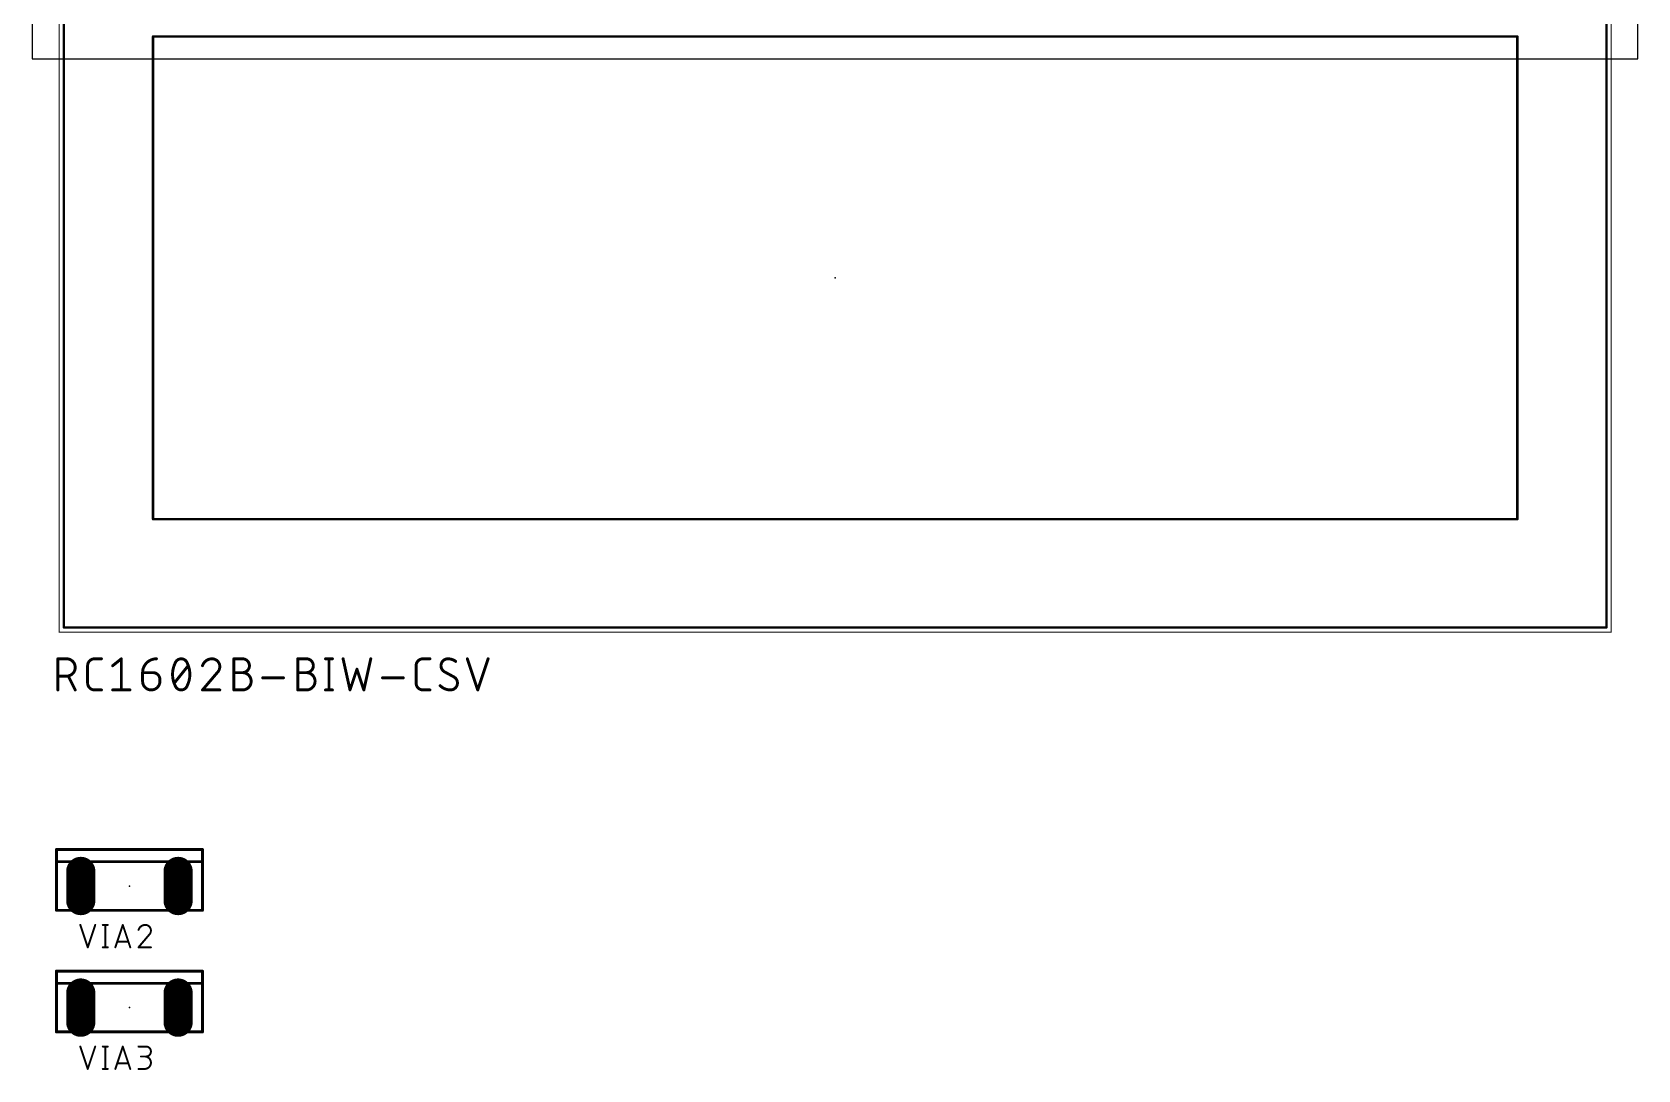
# Model space of a CAD drawing. Extents: x 0 to 84, y -53 to 109.
# Drawn here: x 0 to 83.8, y -52.8 to 1.4 of the extents above; entities that cross this region are included whole.
import ezdxf

# ---------------------------------------------------------------- set-up
doc = ezdxf.new("R2010")
doc.units = 0
for name, color, linetype in [('17', 110, 'CONTINUOUS'), ('20', 31, 'CONTINUOUS'), ('21', 253, 'CONTINUOUS'), ('23', 53, 'CONTINUOUS'), ('25', 253, 'CONTINUOUS'), ('27', 253, 'CONTINUOUS'), ('39', 12, 'CONTINUOUS'), ('51', 253, 'CONTINUOUS')]:
    doc.layers.add(name, color=color, linetype=linetype)

# ---------------------------------------------------------------- blocks, each defined once
blk = doc.blocks.new('RECT')
blk.add_solid([(-0.5, -0.5), (0.5, -0.5), (-0.5, 0.5), (0.5, 0.5)])
blk = doc.blocks.new('LONGP100')
at = {"const_width": 1}
blk.add_lwpolyline([(-0.5, 0), (0.5, 0)], dxfattribs=at)
at = {"const_width": 0.5}
for points in [[(-0.5, 0.25, 1), (-0.5, -0.25)], [(0.5, -0.25, 1), (0.5, 0.25)]]:
    blk.add_lwpolyline(points, format="xyb", dxfattribs=at)

msp = doc.modelspace()

# ---------------------------------------------------------------- linework, layer by layer
at = {"layer": '20'}
for p, q in [((0, 102.54), (0, 0)), ((83.8, 0), (83.8, 102.54)), ((0, 0), (83.8, 0))]:
    msp.add_line(p, q, dxfattribs=at)
at = {"layer": '21'}
for points, const_width in [([(1.66, 2.37), (1.66, -25.23)], 0.127), ([(82.16, 2.37), (82.16, -25.23)], 0.127), ([(6.11, -29.68), (77.71, -29.68)], 0.127), ([(1.27, -41.91), (1.27, -41.275)], 0.1524), ([(8.89, -41.275), (1.27, -41.275)], 0.1524), ([(1.27, -44.45), (1.27, -41.91)], 0.1524), ([(8.89, -41.91), (1.27, -41.91)], 0.1524), ([(8.89, -41.275), (8.89, -41.91)], 0.1524), ([(8.89, -41.91), (8.89, -44.45)], 0.1524), ([(1.27, -44.45), (8.89, -44.45)], 0.1524), ([(1.27, -48.26), (1.27, -47.625)], 0.1524), ([(8.89, -47.625), (1.27, -47.625)], 0.1524), ([(8.89, -47.625), (8.89, -48.26)], 0.1524), ([(1.27, -50.8), (1.27, -48.26)], 0.1524), ([(8.89, -48.26), (1.27, -48.26)], 0.1524), ([(8.89, -48.26), (8.89, -50.8)], 0.1524), ([(1.27, -50.8), (8.89, -50.8)], 0.1524)]:
    msp.add_lwpolyline(points, dxfattribs=dict(at, const_width=const_width))
for points, const_width in [([(1.6283, -25.23, 1), (1.6918, -25.23)], 0.0635), ([(82.1283, -25.23, 1), (82.1918, -25.23)], 0.0635), ([(6.11, -29.6483, 1), (6.11, -29.7117)], 0.0635), ([(77.71, -29.7117, 1), (77.71, -29.6483)], 0.0635), ([(1.3081, -41.275, 1), (1.2319, -41.275)], 0.0762), ([(1.27, -41.2369, 1), (1.27, -41.3131)], 0.0762), ([(1.3081, -41.91, 1), (1.2319, -41.91)], 0.0762), ([(1.27, -41.8719, 1), (1.27, -41.9481)], 0.0762), ([(1.2319, -41.91, 1), (1.3081, -41.91)], 0.0762), ([(8.9281, -41.275, 1), (8.8519, -41.275)], 0.0762), ([(8.9281, -41.91, 1), (8.8519, -41.91)], 0.0762), ([(8.8519, -41.91, 1), (8.9281, -41.91)], 0.0762), ([(8.89, -41.3131, 1), (8.89, -41.2369)], 0.0762), ([(8.89, -41.9481, 1), (8.89, -41.8719)], 0.0762), ([(1.27, -44.4119, 1), (1.27, -44.4881)], 0.0762), ([(1.2319, -44.45, 1), (1.3081, -44.45)], 0.0762), ([(8.8519, -44.45, 1), (8.9281, -44.45)], 0.0762), ([(8.89, -44.4881, 1), (8.89, -44.4119)], 0.0762), ([(1.3081, -47.625, 1), (1.2319, -47.625)], 0.0762), ([(1.27, -47.5869, 1), (1.27, -47.6631)], 0.0762), ([(8.9281, -47.625, 1), (8.8519, -47.625)], 0.0762), ([(8.89, -47.6631, 1), (8.89, -47.5869)], 0.0762), ([(1.3081, -48.26, 1), (1.2319, -48.26)], 0.0762), ([(1.27, -48.2219, 1), (1.27, -48.2981)], 0.0762), ([(1.2319, -48.26, 1), (1.3081, -48.26)], 0.0762), ([(8.9281, -48.26, 1), (8.8519, -48.26)], 0.0762), ([(8.8519, -48.26, 1), (8.9281, -48.26)], 0.0762), ([(8.89, -48.2981, 1), (8.89, -48.2219)], 0.0762), ([(1.27, -50.7619, 1), (1.27, -50.8381)], 0.0762), ([(1.2319, -50.8, 1), (1.3081, -50.8)], 0.0762), ([(8.8519, -50.8, 1), (8.9281, -50.8)], 0.0762), ([(8.89, -50.8381, 1), (8.89, -50.7619)], 0.0762)]:
    msp.add_lwpolyline(points, format="xyb", dxfattribs=dict(at, const_width=const_width))
at = {"layer": '23'}
for p in [(41.91, -11.43), (5.08, -43.18), (5.08, -49.53)]:
    msp.add_point(p, dxfattribs=at)
at = {"layer": '25', "const_width": 0.1016}
for points in [[(2.5146, -45.212), (2.9041, -46.3804)], [(2.9041, -46.3804), (3.2935, -45.212)], [(3.6886, -45.212), (3.9483, -45.212)], [(3.8185, -45.212), (3.8185, -46.3804)], [(4.3434, -46.3804), (4.7329, -45.212)], [(4.7329, -45.212), (5.1223, -46.3804)], [(5.025, -46.0883), (4.4408, -46.0883)], [(6.1031, -45.7313), (5.5513, -46.3804)], [(3.6886, -46.3804), (3.9483, -46.3804)], [(5.5513, -46.3804), (6.2004, -46.3804)], [(2.5146, -51.562), (2.9041, -52.7304)], [(2.9041, -52.7304), (3.2935, -51.562)], [(3.6886, -51.562), (3.9483, -51.562)], [(3.8185, -51.562), (3.8185, -52.7304)], [(4.3434, -52.7304), (4.7329, -51.562)], [(4.7329, -51.562), (5.1223, -52.7304)], [(5.5513, -51.562), (5.9408, -51.562)], [(3.6886, -52.7304), (3.9483, -52.7304)], [(5.025, -52.4383), (4.4408, -52.4383)], [(5.5513, -52.7304), (5.8759, -52.7304)], [(5.9408, -52.0813), (5.6811, -52.0813)]]:
    msp.add_lwpolyline(points, dxfattribs=at)
at = {"layer": '25'}
for points, const_width in [([(2.5387, -45.204, 1), (2.4905, -45.22)], 0.0508), ([(3.3176, -45.22, 1), (3.2694, -45.204)], 0.0508), ([(3.6886, -45.1866, 1), (3.6886, -45.2374)], 0.0508), ([(3.8439, -45.212, 1), (3.7931, -45.212)], 0.0508), ([(3.9483, -45.2374, 1), (3.9483, -45.1866)], 0.0508), ([(4.757, -45.204, 1), (4.7088, -45.22)], 0.0508), ([(4.757, -45.22, 1), (4.7088, -45.204)], 0.0508), ([(5.9083, -45.212, 0.3252), (5.5513, -45.4716)], 0.1016), ([(6.2004, -45.5041, 0.4142), (5.9083, -45.212)], 0.1016), ([(5.9083, -45.1866, 1), (5.9083, -45.2374)], 0.0508), ([(5.9083, -45.2374, 1), (5.9083, -45.1866)], 0.0508), ([(4.4408, -46.0629, 1), (4.4408, -46.1137)], 0.0508), ([(5.025, -46.1137, 1), (5.025, -46.0629)], 0.0508), ([(5.5271, -45.4638, 1), (5.5755, -45.4795)], 0.0508), ([(6.0855, -45.7129, 1), (6.1206, -45.7497)], 0.0508), ([(6.1031, -45.7313, 0.2053), (6.2004, -45.5041)], 0.1016), ([(6.1224, -45.7477, 1), (6.0837, -45.7148)], 0.0508), ([(6.2258, -45.5041, 1), (6.175, -45.5041)], 0.0508), ([(6.175, -45.5041, 1), (6.2258, -45.5041)], 0.0508), ([(2.88, -46.3724, 1), (2.9282, -46.3884)], 0.0508), ([(2.88, -46.3884, 1), (2.9282, -46.3724)], 0.0508), ([(3.6886, -46.355, 1), (3.6886, -46.4058)], 0.0508), ([(3.7931, -46.3804, 1), (3.8439, -46.3804)], 0.0508), ([(3.9483, -46.4058, 1), (3.9483, -46.355)], 0.0508), ([(4.3193, -46.3724, 1), (4.3675, -46.3884)], 0.0508), ([(5.0982, -46.3884, 1), (5.1464, -46.3724)], 0.0508), ([(5.5513, -46.355, 1), (5.5513, -46.4058)], 0.0508), ([(5.532, -46.3639, 1), (5.5707, -46.3969)], 0.0508), ([(6.2004, -46.4058, 1), (6.2004, -46.355)], 0.0508), ([(2.5387, -51.554, 1), (2.4905, -51.57)], 0.0508), ([(3.3176, -51.57, 1), (3.2694, -51.554)], 0.0508), ([(3.6886, -51.5366, 1), (3.6886, -51.5874)], 0.0508), ([(3.8439, -51.562, 1), (3.7931, -51.562)], 0.0508), ([(3.9483, -51.5874, 1), (3.9483, -51.5366)], 0.0508), ([(4.757, -51.554, 1), (4.7088, -51.57)], 0.0508), ([(4.757, -51.57, 1), (4.7088, -51.554)], 0.0508), ([(5.5513, -51.5366, 1), (5.5513, -51.5874)], 0.0508), ([(5.9408, -52.0813, 1), (5.9408, -51.562)], 0.1016), ([(5.9408, -51.5366, 1), (5.9408, -51.5874)], 0.0508), ([(5.9408, -51.5874, 1), (5.9408, -51.5366)], 0.0508), ([(2.88, -52.7224, 1), (2.9282, -52.7384)], 0.0508), ([(2.88, -52.7384, 1), (2.9282, -52.7224)], 0.0508), ([(3.6886, -52.705, 1), (3.6886, -52.7558)], 0.0508), ([(3.7931, -52.7304, 1), (3.8439, -52.7304)], 0.0508), ([(3.9483, -52.7558, 1), (3.9483, -52.705)], 0.0508), ([(4.3193, -52.7224, 1), (4.3675, -52.7384)], 0.0508), ([(4.4408, -52.4129, 1), (4.4408, -52.4637)], 0.0508), ([(5.025, -52.4637, 1), (5.025, -52.4129)], 0.0508), ([(5.0982, -52.7384, 1), (5.1464, -52.7224)], 0.0508), ([(5.5513, -52.705, 1), (5.5513, -52.7558)], 0.0508), ([(5.6811, -52.0559, 1), (5.6811, -52.1067)], 0.0508), ([(5.8759, -52.7304, 1), (5.8759, -52.0813)], 0.1016), ([(5.8759, -52.0559, 1), (5.8759, -52.1067)], 0.0508), ([(5.8759, -52.705, 1), (5.8759, -52.7558)], 0.0508), ([(5.8759, -52.7558, 1), (5.8759, -52.705)], 0.0508), ([(5.9408, -52.0559, 1), (5.9408, -52.1067)], 0.0508), ([(5.9408, -52.1067, 1), (5.9408, -52.0559)], 0.0508)]:
    msp.add_lwpolyline(points, format="xyb", dxfattribs=dict(at, const_width=const_width))
at = {"layer": '27', "const_width": 0.1524}
for points in [[(1.3462, -32.9438), (1.3462, -31.3182)], [(1.3462, -31.3182), (1.7978, -31.3182)], [(2.8962, -32.5826), (2.8962, -31.6794)], [(3.2575, -31.3182), (3.6187, -31.3182)], [(4.2028, -31.6794), (4.6543, -31.3182)], [(4.6543, -31.3182), (4.6543, -32.9438)], [(7.4193, -32.5826), (8.1418, -31.6794)], [(10.5285, -32.9438), (10.5285, -31.3182)], [(10.5285, -31.3182), (10.98, -31.3182)], [(13.8631, -32.9438), (13.8631, -31.3182)], [(13.8631, -31.3182), (14.3147, -31.3182)], [(15.3113, -31.3182), (15.6726, -31.3182)], [(15.492, -31.3182), (15.492, -32.9438)], [(16.2284, -31.3182), (16.5896, -32.9438)], [(16.5896, -32.9438), (16.9509, -31.8601)], [(16.9509, -31.8601), (17.3121, -32.9438)], [(17.3121, -32.9438), (17.6734, -31.3182)], [(20.0385, -32.5826), (20.0385, -31.6794)], [(20.3997, -31.3182), (20.7609, -31.3182)], [(22.7136, -31.3182), (23.2555, -32.9438)], [(23.2555, -32.9438), (23.7973, -31.3182)], [(1.7978, -32.2213), (1.3462, -32.2213)], [(2.2493, -32.9438), (1.8881, -32.2213)], [(5.7659, -32.0407), (6.3078, -32.0407)], [(5.7659, -32.4922), (5.7659, -32.0407)], [(6.669, -32.4019), (6.669, -32.4922)], [(9.6598, -32.0407), (8.8921, -32.9438)], [(10.5285, -32.0407), (10.98, -32.0407)], [(12.0323, -32.3116), (13.116, -32.3116)], [(13.8631, -32.0407), (14.3147, -32.0407)], [(18.2848, -32.3116), (19.3685, -32.3116)], [(22.0154, -32.2665), (21.5187, -31.9955)], [(3.6187, -32.9438), (3.2575, -32.9438)], [(4.2028, -32.9438), (5.1059, -32.9438)], [(8.8921, -32.9438), (9.7952, -32.9438)], [(10.98, -32.9438), (10.5285, -32.9438)], [(14.3147, -32.9438), (13.8631, -32.9438)], [(15.3113, -32.9438), (15.6726, -32.9438)], [(20.7609, -32.9438), (20.3997, -32.9438)]]:
    msp.add_lwpolyline(points, dxfattribs=at)
at = {"layer": '27'}
for points, const_width in [([(1.3843, -31.3182, 1), (1.3081, -31.3182)], 0.0762), ([(1.3462, -31.2801, 1), (1.3462, -31.3563)], 0.0762), ([(1.7978, -32.2213, 1), (1.7978, -31.3182)], 0.1524), ([(1.7978, -31.2801, 1), (1.7978, -31.3563)], 0.0762), ([(1.7978, -31.3563, 1), (1.7978, -31.2801)], 0.0762), ([(3.2575, -31.3182, 0.4142), (2.8962, -31.6794)], 0.1524), ([(2.9343, -31.6794, 1), (2.8581, -31.6794)], 0.0762), ([(2.8581, -31.6794, 1), (2.9343, -31.6794)], 0.0762), ([(3.2575, -31.2801, 1), (3.2575, -31.3563)], 0.0762), ([(3.2575, -31.3563, 1), (3.2575, -31.2801)], 0.0762), ([(3.6187, -31.3563, 1), (3.6187, -31.2801)], 0.0762), ([(4.179, -31.6497, 1), (4.2266, -31.7092)], 0.0762), ([(4.6924, -31.3182, 1), (4.6162, -31.3182)], 0.0762), ([(4.6781, -31.348, 1), (4.6305, -31.2884)], 0.0762), ([(6.4884, -31.3182, 0.4142), (5.7659, -32.0407)], 0.1524), ([(6.4884, -31.3563, 1), (6.4884, -31.2801)], 0.0762), ([(7.4645, -31.544, 0.1139), (7.329, -32.131)], 0.1524), ([(7.4284, -31.5316, 1), (7.5005, -31.5563)], 0.0762), ([(7.7806, -31.3182, 0.3205), (7.4645, -31.544)], 0.1524), ([(7.4987, -31.5607, 1), (7.4302, -31.5273)], 0.0762), ([(8.0967, -31.544, 0.3205), (7.7806, -31.3182)], 0.1524), ([(7.7806, -31.2801, 1), (7.7806, -31.3563)], 0.0762), ([(7.7806, -31.3563, 1), (7.7806, -31.2801)], 0.0762), ([(8.1309, -31.5273, 1), (8.0624, -31.5607)], 0.0762), ([(8.2321, -32.131, 0.1139), (8.0967, -31.544)], 0.1524), ([(8.0606, -31.5563, 1), (8.1327, -31.5316)], 0.0762), ([(8.1716, -31.7032, 1), (8.1121, -31.6556)], 0.0762), ([(9.3888, -31.3182, 0.3252), (8.8921, -31.6794)], 0.1524), ([(8.8559, -31.6677, 1), (8.9284, -31.6912)], 0.0762), ([(9.7952, -31.7246, 0.4142), (9.3888, -31.3182)], 0.1524), ([(9.3888, -31.2801, 1), (9.3888, -31.3563)], 0.0762), ([(9.3888, -31.3563, 1), (9.3888, -31.2801)], 0.0762), ([(9.6598, -32.0407, 0.2053), (9.7952, -31.7246)], 0.1524), ([(9.8333, -31.7246, 1), (9.7571, -31.7246)], 0.0762), ([(9.7571, -31.7246, 1), (9.8333, -31.7246)], 0.0762), ([(10.5666, -31.3182, 1), (10.4904, -31.3182)], 0.0762), ([(10.5285, -31.2801, 1), (10.5285, -31.3563)], 0.0762), ([(10.98, -32.0407, 1), (10.98, -31.3182)], 0.1524), ([(10.98, -31.2801, 1), (10.98, -31.3563)], 0.0762), ([(10.98, -31.3563, 1), (10.98, -31.2801)], 0.0762), ([(13.9012, -31.3182, 1), (13.825, -31.3182)], 0.0762), ([(13.8631, -31.2801, 1), (13.8631, -31.3563)], 0.0762), ([(14.3147, -32.0407, 1), (14.3147, -31.3182)], 0.1524), ([(14.3147, -31.2801, 1), (14.3147, -31.3563)], 0.0762), ([(14.3147, -31.3563, 1), (14.3147, -31.2801)], 0.0762), ([(15.3113, -31.2801, 1), (15.3113, -31.3563)], 0.0762), ([(15.5301, -31.3182, 1), (15.4539, -31.3182)], 0.0762), ([(15.6726, -31.3563, 1), (15.6726, -31.2801)], 0.0762), ([(16.2656, -31.3099, 1), (16.1912, -31.3265)], 0.0762), ([(16.987, -31.848, 1), (16.9147, -31.8721)], 0.0762), ([(16.987, -31.8721, 1), (16.9147, -31.848)], 0.0762), ([(17.7106, -31.3265, 1), (17.6362, -31.3099)], 0.0762), ([(20.3997, -31.3182, 0.4142), (20.0385, -31.6794)], 0.1524), ([(20.0766, -31.6794, 1), (20.0004, -31.6794)], 0.0762), ([(20.0004, -31.6794, 1), (20.0766, -31.6794)], 0.0762), ([(20.3997, -31.2801, 1), (20.3997, -31.3563)], 0.0762), ([(20.3997, -31.3563, 1), (20.3997, -31.2801)], 0.0762), ([(20.7609, -31.3563, 1), (20.7609, -31.2801)], 0.0762), ([(21.6993, -31.3182, 0.4142), (21.3381, -31.6794)], 0.1524), ([(21.3381, -31.6794, 0.2656), (21.5187, -31.9955)], 0.1524), ([(21.3762, -31.6794, 1), (21.3, -31.6794)], 0.0762), ([(21.3, -31.6794, 1), (21.3762, -31.6794)], 0.0762), ([(22.1057, -31.4537, 0.1623), (21.6993, -31.3182)], 0.1524), ([(21.6993, -31.2801, 1), (21.6993, -31.3563)], 0.0762), ([(21.6993, -31.3563, 1), (21.6993, -31.2801)], 0.0762), ([(22.0828, -31.4841, 1), (22.1286, -31.4232)], 0.0762), ([(22.7498, -31.3062, 1), (22.6775, -31.3302)], 0.0762), ([(23.8335, -31.3302, 1), (23.7612, -31.3062)], 0.0762), ([(1.3462, -32.1832, 1), (1.3462, -32.2594)], 0.0762), ([(1.7978, -32.1832, 1), (1.7978, -32.2594)], 0.0762), ([(1.7978, -32.2594, 1), (1.7978, -32.1832)], 0.0762), ([(1.9221, -32.2043, 1), (1.854, -32.2384)], 0.0762), ([(2.8962, -32.5826, 0.4142), (3.2575, -32.9438)], 0.1524), ([(2.9343, -32.5826, 1), (2.8581, -32.5826)], 0.0762), ([(2.8581, -32.5826, 1), (2.9343, -32.5826)], 0.0762), ([(5.7659, -32.0026, 1), (5.7659, -32.0788)], 0.0762), ([(5.804, -32.0407, 1), (5.7278, -32.0407)], 0.0762), ([(5.7278, -32.0407, 1), (5.804, -32.0407)], 0.0762), ([(5.7659, -32.4922, 1), (6.669, -32.4922)], 0.1524), ([(5.804, -32.4922, 1), (5.7278, -32.4922)], 0.0762), ([(5.7278, -32.4922, 1), (5.804, -32.4922)], 0.0762), ([(6.669, -32.4019, 0.4142), (6.3078, -32.0407)], 0.1524), ([(6.3078, -32.0026, 1), (6.3078, -32.0788)], 0.0762), ([(6.3078, -32.0788, 1), (6.3078, -32.0026)], 0.0762), ([(6.7071, -32.4019, 1), (6.6309, -32.4019)], 0.0762), ([(6.6309, -32.4019, 1), (6.7071, -32.4019)], 0.0762), ([(6.7071, -32.4922, 1), (6.6309, -32.4922)], 0.0762), ([(6.6309, -32.4922, 1), (6.7071, -32.4922)], 0.0762), ([(7.329, -32.131, 0.1139), (7.4645, -32.718)], 0.1524), ([(7.3671, -32.131, 1), (7.2909, -32.131)], 0.0762), ([(7.2909, -32.131, 1), (7.3671, -32.131)], 0.0762), ([(7.3896, -32.5588, 1), (7.4491, -32.6064)], 0.0762), ([(7.5005, -32.7057, 1), (7.4284, -32.7304)], 0.0762), ([(7.4645, -32.718, 0.3205), (7.7806, -32.9438)], 0.1524), ([(7.4302, -32.7347, 1), (7.4987, -32.7013)], 0.0762), ([(7.7806, -32.9438, 0.3205), (8.0967, -32.718)], 0.1524), ([(8.0624, -32.7013, 1), (8.1309, -32.7347)], 0.0762), ([(8.0967, -32.718, 0.1139), (8.2321, -32.131)], 0.1524), ([(8.1327, -32.7304, 1), (8.0606, -32.7057)], 0.0762), ([(8.2702, -32.131, 1), (8.194, -32.131)], 0.0762), ([(8.194, -32.131, 1), (8.2702, -32.131)], 0.0762), ([(9.6335, -32.0131, 1), (9.6861, -32.0683)], 0.0762), ([(9.6888, -32.0654, 1), (9.6307, -32.016)], 0.0762), ([(10.5285, -32.0026, 1), (10.5285, -32.0788)], 0.0762), ([(10.98, -32.9438, 1), (10.98, -32.0407)], 0.1524), ([(10.98, -32.0026, 1), (10.98, -32.0788)], 0.0762), ([(10.98, -32.0026, 1), (10.98, -32.0788)], 0.0762), ([(10.98, -32.0788, 1), (10.98, -32.0026)], 0.0762), ([(12.0323, -32.2735, 1), (12.0323, -32.3497)], 0.0762), ([(13.116, -32.3497, 1), (13.116, -32.2735)], 0.0762), ([(13.8631, -32.0026, 1), (13.8631, -32.0788)], 0.0762), ([(14.3147, -32.9438, 1), (14.3147, -32.0407)], 0.1524), ([(14.3147, -32.0026, 1), (14.3147, -32.0788)], 0.0762), ([(14.3147, -32.0026, 1), (14.3147, -32.0788)], 0.0762), ([(14.3147, -32.0788, 1), (14.3147, -32.0026)], 0.0762), ([(18.2848, -32.2735, 1), (18.2848, -32.3497)], 0.0762), ([(19.3685, -32.3497, 1), (19.3685, -32.2735)], 0.0762), ([(20.0385, -32.5826, 0.4142), (20.3997, -32.9438)], 0.1524), ([(20.0766, -32.5826, 1), (20.0004, -32.5826)], 0.0762), ([(20.0004, -32.5826, 1), (20.0766, -32.5826)], 0.0762), ([(21.2929, -32.718, 0.2), (21.8348, -32.9438)], 0.1524), ([(21.32, -32.6912, 1), (21.2658, -32.7449)], 0.0762), ([(21.5369, -31.9621, 1), (21.5004, -32.029)], 0.0762), ([(21.4993, -32.0284, 1), (21.538, -31.9627)], 0.0762), ([(21.8348, -32.9438, 0.4142), (22.196, -32.5826)], 0.1524), ([(22.0347, -32.2336, 1), (21.996, -32.2993)], 0.0762), ([(22.196, -32.5826, 0.2656), (22.0154, -32.2665)], 0.1524), ([(21.9971, -32.2999, 1), (22.0336, -32.233)], 0.0762), ([(22.2341, -32.5826, 1), (22.1579, -32.5826)], 0.0762), ([(22.1579, -32.5826, 1), (22.2341, -32.5826)], 0.0762), ([(1.3081, -32.9438, 1), (1.3843, -32.9438)], 0.0762), ([(2.2152, -32.9608, 1), (2.2834, -32.9268)], 0.0762), ([(3.2575, -32.9057, 1), (3.2575, -32.9819)], 0.0762), ([(3.2575, -32.9819, 1), (3.2575, -32.9057)], 0.0762), ([(3.6187, -32.9819, 1), (3.6187, -32.9057)], 0.0762), ([(4.2028, -32.9057, 1), (4.2028, -32.9819)], 0.0762), ([(4.6162, -32.9438, 1), (4.6924, -32.9438)], 0.0762), ([(5.1059, -32.9819, 1), (5.1059, -32.9057)], 0.0762), ([(7.7806, -32.9057, 1), (7.7806, -32.9819)], 0.0762), ([(7.7806, -32.9819, 1), (7.7806, -32.9057)], 0.0762), ([(8.8921, -32.9057, 1), (8.8921, -32.9819)], 0.0762), ([(8.8631, -32.9191, 1), (8.9212, -32.9685)], 0.0762), ([(9.7952, -32.9819, 1), (9.7952, -32.9057)], 0.0762), ([(10.5285, -32.9057, 1), (10.5285, -32.9819)], 0.0762), ([(10.4904, -32.9438, 1), (10.5666, -32.9438)], 0.0762), ([(10.98, -32.9057, 1), (10.98, -32.9819)], 0.0762), ([(10.98, -32.9819, 1), (10.98, -32.9057)], 0.0762), ([(13.8631, -32.9057, 1), (13.8631, -32.9819)], 0.0762), ([(13.825, -32.9438, 1), (13.9012, -32.9438)], 0.0762), ([(14.3147, -32.9057, 1), (14.3147, -32.9819)], 0.0762), ([(14.3147, -32.9819, 1), (14.3147, -32.9057)], 0.0762), ([(15.3113, -32.9057, 1), (15.3113, -32.9819)], 0.0762), ([(15.4539, -32.9438, 1), (15.5301, -32.9438)], 0.0762), ([(15.6726, -32.9819, 1), (15.6726, -32.9057)], 0.0762), ([(16.5535, -32.9318, 1), (16.6258, -32.9558)], 0.0762), ([(16.5524, -32.9521, 1), (16.6268, -32.9355)], 0.0762), ([(17.2749, -32.9355, 1), (17.3493, -32.9521)], 0.0762), ([(17.276, -32.9558, 1), (17.3483, -32.9318)], 0.0762), ([(20.3997, -32.9057, 1), (20.3997, -32.9819)], 0.0762), ([(20.3997, -32.9819, 1), (20.3997, -32.9057)], 0.0762), ([(20.7609, -32.9819, 1), (20.7609, -32.9057)], 0.0762), ([(21.8348, -32.9057, 1), (21.8348, -32.9819)], 0.0762), ([(21.8348, -32.9819, 1), (21.8348, -32.9057)], 0.0762), ([(23.2193, -32.9318, 1), (23.2916, -32.9558)], 0.0762), ([(23.2193, -32.9558, 1), (23.2916, -32.9318)], 0.0762)]:
    msp.add_lwpolyline(points, format="xyb", dxfattribs=dict(at, const_width=const_width))
at = {"layer": '39', "const_width": 0.05}
for points in [[(1.41, -29.93), (1.41, 7.07)], [(82.41, 7.07), (82.41, -29.93)], [(82.41, -29.93), (1.41, -29.93)]]:
    msp.add_lwpolyline(points, dxfattribs=at)
at = {"layer": '39', "const_width": 0.025}
for points in [[(1.41, -29.9175, 1), (1.41, -29.9425)], [(1.3975, -29.93, 1), (1.4225, -29.93)], [(82.3975, -29.93, 1), (82.4225, -29.93)], [(82.41, -29.9425, 1), (82.41, -29.9175)]]:
    msp.add_lwpolyline(points, format="xyb", dxfattribs=at)
at = {"layer": '51', "const_width": 0.127}
for points in [[(1.66, -29.68), (1.66, 6.82)], [(82.16, 6.82), (82.16, -29.68)], [(6.31, 1.17), (77.51, 1.17)], [(6.31, -24.03), (6.31, 1.17)], [(77.51, 1.17), (77.51, -24.03)], [(77.51, -24.03), (6.31, -24.03)], [(82.16, -29.68), (1.66, -29.68)]]:
    msp.add_lwpolyline(points, dxfattribs=at)
at = {"layer": '51', "const_width": 0.0635}
for points in [[(6.31, 1.2018, 1), (6.31, 1.1383)], [(6.3418, 1.17, 1), (6.2783, 1.17)], [(77.5418, 1.17, 1), (77.4783, 1.17)], [(77.51, 1.1383, 1), (77.51, 1.2018)], [(6.31, -23.9983, 1), (6.31, -24.0617)], [(6.2783, -24.03, 1), (6.3418, -24.03)], [(77.4783, -24.03, 1), (77.5418, -24.03)], [(77.51, -24.0617, 1), (77.51, -23.9983)], [(1.66, -29.6483, 1), (1.66, -29.7117)], [(1.6283, -29.68, 1), (1.6918, -29.68)], [(82.1283, -29.68, 1), (82.1918, -29.68)], [(82.16, -29.7117, 1), (82.16, -29.6483)]]:
    msp.add_lwpolyline(points, format="xyb", dxfattribs=at)

# ---------------------------------------------------------------- block references
at = {"layer": '17', "xscale": 1.524, "yscale": 1.524, "rotation": 90}
for p in [(2.54, -43.18), (2.54, -43.18), (7.62, -43.18), (7.62, -43.18), (2.54, -49.53), (2.54, -49.53), (7.62, -49.53), (7.62, -49.53)]:
    msp.add_blockref('LONGP100', p, dxfattribs=at)
at = {"layer": '21', "xscale": 0.508, "yscale": 0.508}
for p in [(2.54, -43.18), (7.62, -43.18), (2.54, -49.53), (7.62, -49.53)]:
    msp.add_blockref('RECT', p, dxfattribs=at)

doc.saveas('drawing.dxf')
